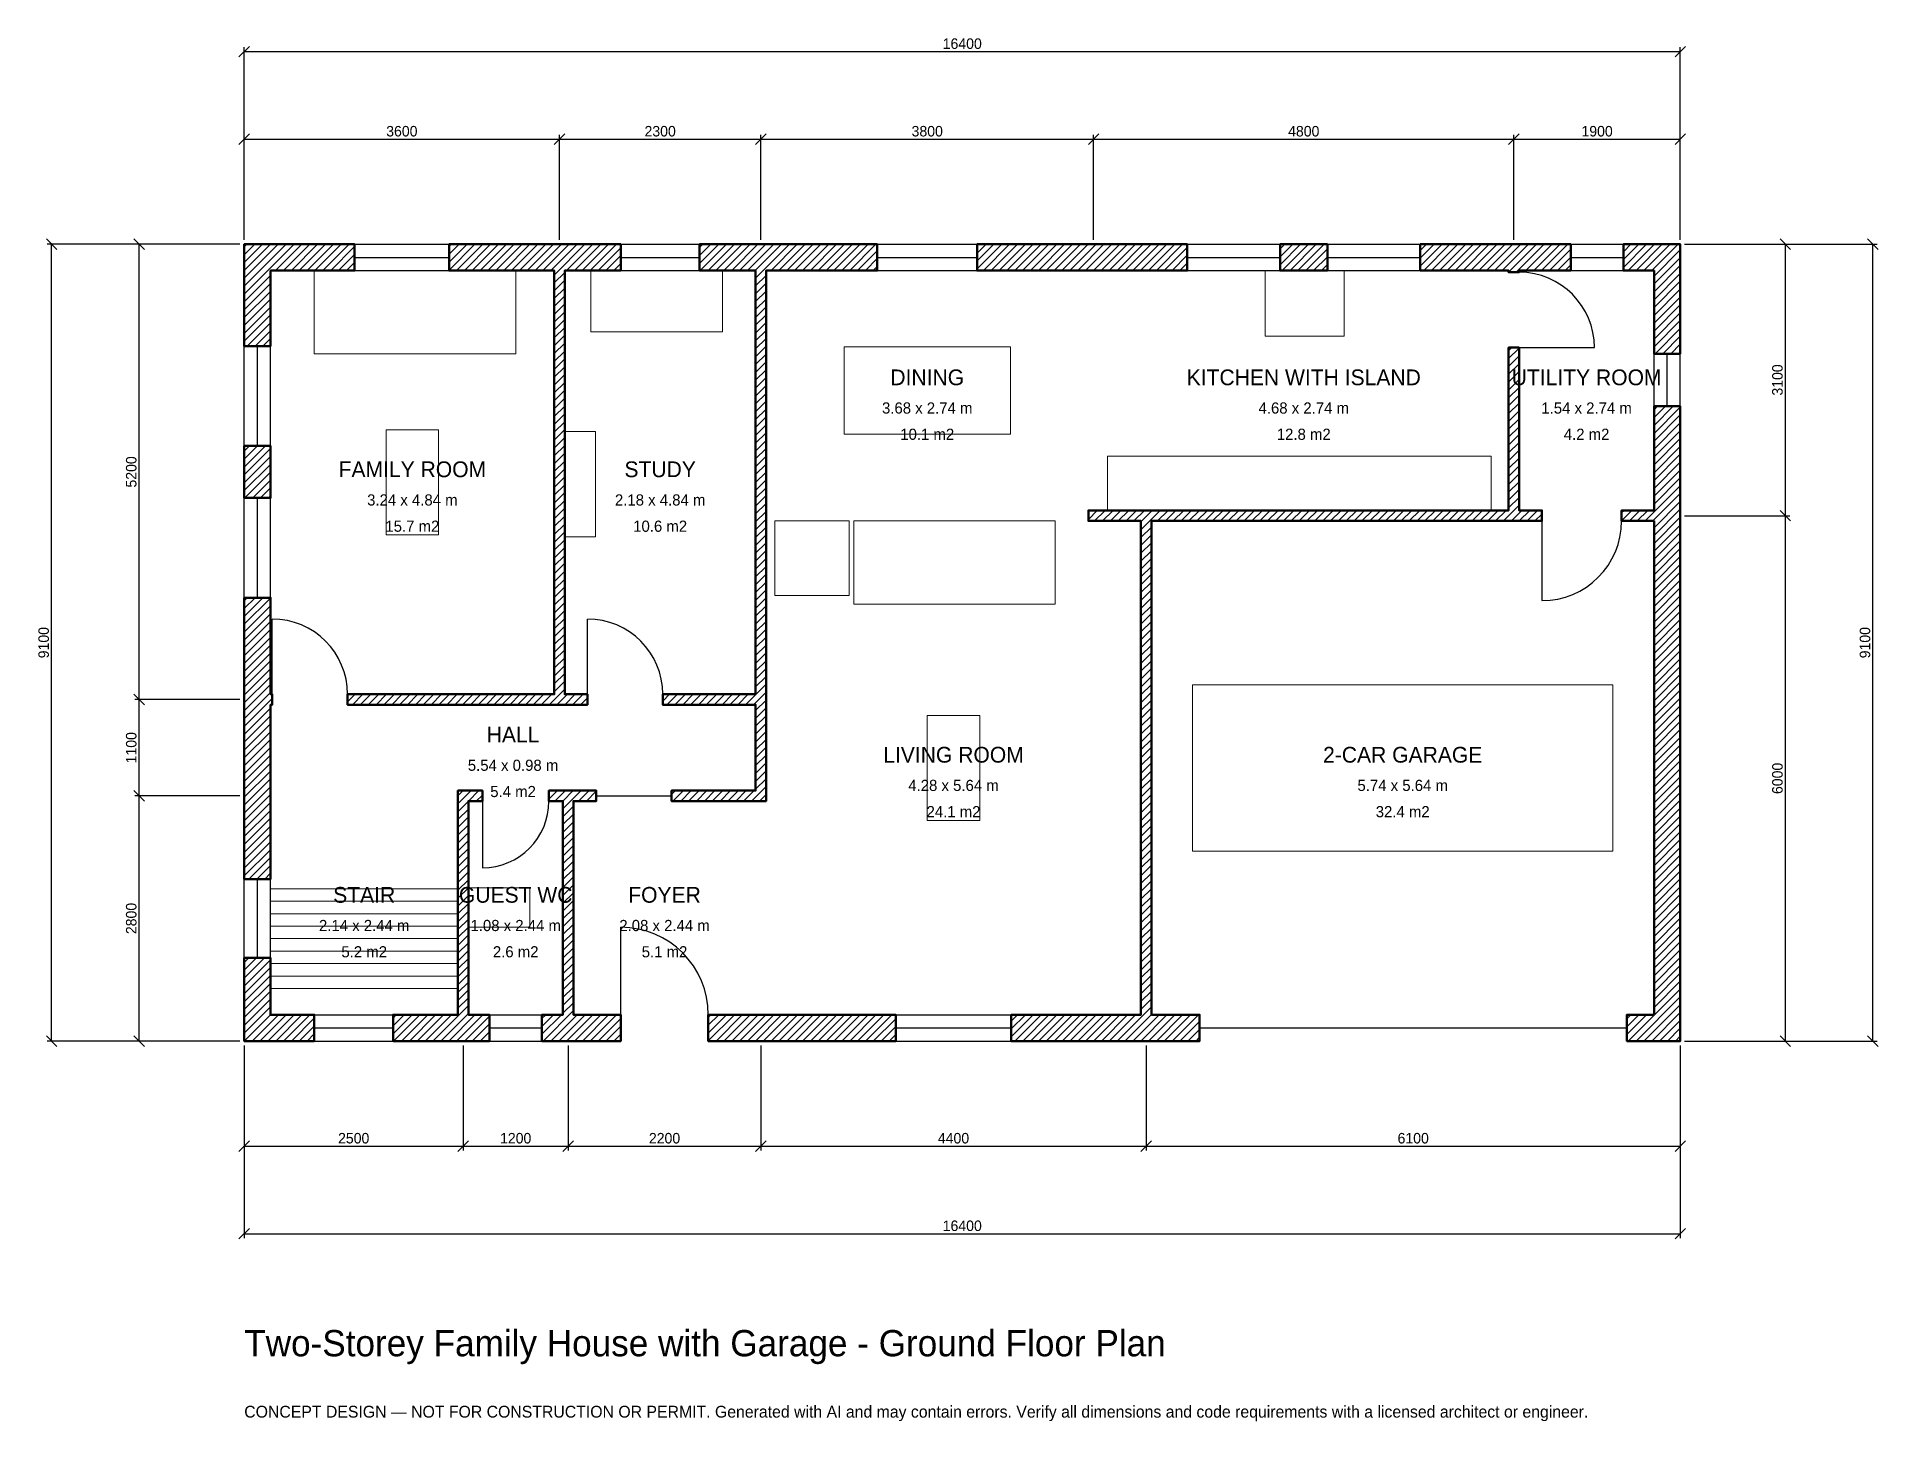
# Model space of a CAD drawing. Header units: millimetres. Extents: x -2369 to 18660, y -4341 to 11469.
import ezdxf
from ezdxf.enums import TextEntityAlignment as Align

# ---------------------------------------------------------------- set-up
doc = ezdxf.new("R2010")
doc.units = ezdxf.units.MM
doc.linetypes.add('DASHED', pattern=[1.524, 1.27, -0.254])
for name, color, linetype, lineweight in [('A-ANNO-DIMS', 1, 'Continuous', 13), ('A-ANNO-TEXT', 7, 'Continuous', 18), ('A-AREA-IDEN', 7, 'Continuous', 18), ('A-DOOR', 2, 'Continuous', 25), ('A-FLOR-FIXT', 9, 'Continuous', 13), ('A-FLOR-STRS', 3, 'Continuous', 18), ('A-FURN', 9, 'Continuous', 13), ('A-GLAZ', 4, 'Continuous', 25), ('A-WALL', 7, 'Continuous', 50), ('A-WALL-PATT', 8, 'Continuous', 13)]:
    doc.layers.add(name, color=color, linetype=linetype, lineweight=lineweight)
doc.dimstyles.new('PLAN', dxfattribs={"dimtxt": 120, "dimasz": 80, "dimexe": 50, "dimexo": 50, "dimgap": 30, "dimtad": 1, "dimdec": 0, "dimtsz": 60, "dimcen": 2.5, "dimclrd": 1, "dimclre": 1, "dimazin": 3, "dimtfac": 1, "dimtmove": 0, "dimatfit": 3})

msp = doc.modelspace()

# ---------------------------------------------------------------- hatches: boundary and pattern name
at = {"layer": 'A-WALL-PATT'}
h = msp.add_hatch(dxfattribs=at)
h.set_pattern_fill('ANSI31', color=8, scale=20)
h.paths.add_polyline_path([(3760, 0), (3760, -0.001), (3640, -0.001), (3640, 0), (3550, 0), (3400, 0), (3400, 300), (3550, 300), (3640, 300), (3640, 2740), (3480, 2740), (3480, 2860), (3640, 2860), (3760, 2860), (4020, 2860), (4020, 2740), (3760, 2740), (3760, 300), (3850, 300), (4300, 300), (4300, 0), (3850, 0), (3760, 0)])
h.paths.add_polyline_path([(2650, 0), (2560, 0), (2560, -0.001), (2440, -0.001), (2440, 0), (2350, 0), (1700, 0), (1700, 300), (2350, 300), (2440, 300), (2440, 2740), (2440, 2860), (2560, 2860), (2720, 2860), (2720, 2740), (2560, 2740), (2560, 300), (2650, 300), (2800, 300), (2800, 0), (2650, 0)])
h.paths.add_polyline_path([(300, 0), (300, -0.001), (0, -0.001), (0, -0.001), (0, 0), (-0.001, 0), (-0.001, 300), (0, 300), (0, 950), (300, 950), (300, 300), (800, 300), (800, 0), (300, 0)])
h.paths.add_polyline_path([(0, 2650), (0, 2950), (0, 3750), (0, 3840), (-0.001, 3840), (-0.001, 3960), (0, 3960), (0, 4050), (0, 5063.333), (300, 5063.333), (300, 4050), (300, 3960), (320, 3960), (320, 3840), (300, 3840), (300, 3750), (300, 2950), (300, 2650), (300, 1850), (0, 1850), (0, 2650)])
h.paths.add_polyline_path([(0, 6796.667), (300, 6796.667), (300, 6203.333), (0, 6203.333), (0, 6796.667)])
h.paths.add_polyline_path([(0, 8800), (-0.001, 8800), (-0.001, 9100), (0, 9100), (0, 9100.001), (0, 9100.001), (300, 9100.001), (300, 9100), (1260, 9100), (1260, 8800), (300, 8800), (300, 7936.667), (0, 7936.667), (0, 8800)])
h.paths.add_polyline_path([(3450, 9100), (3540, 9100), (3540, 9100.001), (3660, 9100.001), (3660, 9100), (3750, 9100), (4300, 9100), (4300, 8800), (3750, 8800), (3660, 8800), (3660, 3960), (3920, 3960), (3920, 3840), (3660, 3840), (3540, 3840), (1180, 3840), (1180, 3960), (3540, 3960), (3540, 8800), (3450, 8800), (2340, 8800), (2340, 9100), (3450, 9100)])
h.paths.add_polyline_path([(5750, 9100), (5840, 9100), (5840, 9100.001), (5960, 9100.001), (5960, 9100), (6050, 9100), (7230, 9100), (7230, 8800), (6050, 8800), (5960, 8800), (5960, 6060), (5960, 5940), (5960, 3960), (5960, 3840), (5960, 2860), (5960, 2740), (5840, 2740), (4880, 2740), (4880, 2860), (5840, 2860), (5840, 3840), (4780, 3840), (4780, 3960), (5840, 3960), (5840, 5940), (5840, 6060), (5840, 8800), (5750, 8800), (5200, 8800), (5200, 9100), (5750, 9100)])
h.paths.add_polyline_path([(9550, 9100), (9850, 9100), (10770, 9100), (10770, 8800), (9850, 8800), (9550, 8800), (8370, 8800), (8370, 9100), (9550, 9100)])
h.paths.add_polyline_path([(12370, 9100), (12370, 8800), (11830, 8800), (11830, 9100), (12370, 9100)])
h.paths.add_polyline_path([(14350, 9100), (14440, 9100), (14440, 9100.001), (14560, 9100.001), (14560, 9100), (14650, 9100), (15150, 9100), (15150, 8800), (14650, 8800), (14560, 8800), (14560, 8780), (14440, 8780), (14440, 8800), (14350, 8800), (13430, 8800), (13430, 9100), (14350, 9100)])
h.paths.add_polyline_path([(16100, 9100), (16100, 9100.001), (16400, 9100.001), (16400, 9100), (16400.001, 9100), (16400.001, 8800), (16400, 8800), (16400, 7850), (16100, 7850), (16100, 8800), (15750, 8800), (15750, 9100), (16100, 9100)])
h.paths.add_polyline_path([(16400, 6150), (16400, 6060), (16400.001, 6060), (16400.001, 5940), (16400, 5940), (16400, 5850), (16400, 300), (16400.001, 300), (16400.001, 0), (16400, 0), (16400, -0.001), (16100, -0.001), (16100, 0), (15790, 0), (15790, 300), (16100, 300), (16100, 5850), (16100, 5940), (15730, 5940), (15730, 6060), (16100, 6060), (16100, 6150), (16100, 7250), (16400, 7250), (16400, 6150)])
h.paths.add_polyline_path([(10450, 0), (10360, 0), (10360, -0.001), (10240, -0.001), (10240, 0), (10150, 0), (8760, 0), (8760, 300), (10150, 300), (10240, 300), (10240, 5940), (9640, 5940), (9640, 6060), (10240, 6060), (10360, 6060), (14440, 6060), (14440, 7920), (14560, 7920), (14560, 6060), (14820, 6060), (14820, 5940), (14560, 5940), (14440, 5940), (10360, 5940), (10360, 300), (10450, 300), (10910, 300), (10910, 0), (10450, 0)])
h.paths.add_polyline_path([(6050, 0), (5750, 0), (5300, 0), (5300, 300), (5750, 300), (6050, 300), (7440, 300), (7440, 0), (6050, 0)])

# ---------------------------------------------------------------- linework, layer by layer
at = {"layer": 'A-DOOR'}
for p, q in [((14560, 7920), (15420, 7920)), ((14820, 5940), (14820, 5030)), ((320, 3960), (320, 4820)), ((3920, 3960), (3920, 4820)), ((2720, 2740), (2720, 1980)), ((4020, 2800), (4880, 2800)), ((4300, 300), (4300, 1300))]:
    msp.add_line(p, q, dxfattribs=at)
at = {"layer": 'A-DOOR', "linetype": 'DASHED'}
msp.add_line((10910, 150), (15790, 150), dxfattribs=at)
at = {"layer": 'A-DOOR'}
for centre, radius, start, end in [((14560, 7920), 860, 0, 90), ((14820, 5940), 910, 270, 360), ((320, 3960), 860, 0, 90), ((3920, 3960), 860, 0, 90), ((2720, 2740), 760, 270, 360), ((4300, 300), 1000, 0, 90)]:
    msp.add_arc(centre, radius, start, end, dxfattribs=at)
at = {"layer": 'A-FLOR-FIXT'}
for points in [[(9860, 6060), (14240, 6060), (14240, 6680), (9860, 6680)], [(2560, 1300), (3260, 1300), (3260, 1750), (2560, 1750)]]:
    msp.add_lwpolyline(points, close=True, dxfattribs=at)
at = {"layer": 'A-FLOR-STRS'}
for p, q in [((300, 1740), (2440, 1740)), ((300, 1597.5), (2440, 1597.5)), ((300, 1455), (2440, 1455)), ((300, 1312.5), (2440, 1312.5)), ((300, 1170), (2440, 1170)), ((300, 1027.5), (2440, 1027.5)), ((300, 885), (2440, 885)), ((300, 742.5), (2440, 742.5)), ((300, 600), (2440, 600))]:
    msp.add_line(p, q, dxfattribs=at)
at = {"layer": 'A-FURN'}
for points in [[(800, 7850), (3100, 7850), (3100, 8800), (800, 8800)], [(3960, 8100), (5460, 8100), (5460, 8800), (3960, 8800)], [(11660, 8050), (12560, 8050), (12560, 8800), (11660, 8800)], [(6850, 6930), (8750, 6930), (8750, 7930), (6850, 7930)], [(1620, 5780), (2220, 5780), (2220, 6980), (1620, 6980)], [(3660, 5760), (4010, 5760), (4010, 6960), (3660, 6960)], [(6060, 5090), (6910, 5090), (6910, 5940), (6060, 5940)], [(6960, 4990), (9260, 4990), (9260, 5940), (6960, 5940)], [(10830, 2170), (15630, 2170), (15630, 4070), (10830, 4070)], [(7800, 2520), (8400, 2520), (8400, 3720), (7800, 3720)]]:
    msp.add_lwpolyline(points, close=True, dxfattribs=at)
at = {"layer": 'A-GLAZ'}
for p, q in [((1260, 9100), (2340, 9100)), ((4300, 9100), (5200, 9100)), ((7230, 9100), (8370, 9100)), ((10770, 9100), (11830, 9100)), ((12370, 9100), (13430, 9100)), ((15150, 9100), (15750, 9100)), ((1260, 8950), (2340, 8950)), ((4300, 8950), (5200, 8950)), ((7230, 8950), (8370, 8950)), ((10770, 8950), (11830, 8950)), ((12370, 8950), (13430, 8950)), ((15150, 8950), (15750, 8950)), ((1260, 8800), (2340, 8800)), ((4300, 8800), (5200, 8800)), ((7230, 8800), (8370, 8800)), ((10770, 8800), (11830, 8800)), ((12370, 8800), (13430, 8800)), ((15150, 8800), (15750, 8800)), ((0, 6796.667), (0, 7936.667)), ((150, 6796.667), (150, 7936.667)), ((300, 6796.667), (300, 7936.667)), ((16100, 7250), (16100, 7850)), ((16250, 7250), (16250, 7850)), ((16400, 7250), (16400, 7850)), ((0, 5063.333), (0, 6203.333)), ((150, 5063.333), (150, 6203.333)), ((300, 5063.333), (300, 6203.333)), ((0, 950), (0, 1850)), ((150, 950), (150, 1850)), ((300, 950), (300, 1850)), ((800, 300), (1700, 300)), ((2800, 300), (3400, 300)), ((7440, 300), (8760, 300)), ((800, 150), (1700, 150)), ((800, 0), (1700, 0)), ((2800, 150), (3400, 150)), ((2800, 0), (3400, 0)), ((7440, 150), (8760, 150)), ((7440, 0), (8760, 0))]:
    msp.add_line(p, q, dxfattribs=at)
at = {"layer": 'A-WALL'}
for points in [[(0, 8800), (-0.001, 8800), (-0.001, 9100), (0, 9100), (0, 9100.001), (0, 9100.001), (300, 9100.001), (300, 9100), (1260, 9100), (1260, 8800), (300, 8800), (300, 7936.667), (0, 7936.667), (0, 8800)], [(3450, 9100), (3540, 9100), (3540, 9100.001), (3660, 9100.001), (3660, 9100), (3750, 9100), (4300, 9100), (4300, 8800), (3750, 8800), (3660, 8800), (3660, 3960), (3920, 3960), (3920, 3840), (3660, 3840), (3540, 3840), (1180, 3840), (1180, 3960), (3540, 3960), (3540, 8800), (3450, 8800), (2340, 8800), (2340, 9100), (3450, 9100)], [(5750, 9100), (5840, 9100), (5840, 9100.001), (5960, 9100.001), (5960, 9100), (6050, 9100), (7230, 9100), (7230, 8800), (6050, 8800), (5960, 8800), (5960, 6060), (5960, 5940), (5960, 3960), (5960, 3840), (5960, 2860), (5960, 2740), (5840, 2740), (4880, 2740), (4880, 2860), (5840, 2860), (5840, 3840), (4780, 3840), (4780, 3960), (5840, 3960), (5840, 5940), (5840, 6060), (5840, 8800), (5750, 8800), (5200, 8800), (5200, 9100), (5750, 9100)], [(9550, 9100), (9850, 9100), (10770, 9100), (10770, 8800), (9850, 8800), (9550, 8800), (8370, 8800), (8370, 9100), (9550, 9100)], [(12370, 9100), (12370, 8800), (11830, 8800), (11830, 9100), (12370, 9100)], [(14350, 9100), (14440, 9100), (14440, 9100.001), (14560, 9100.001), (14560, 9100), (14650, 9100), (15150, 9100), (15150, 8800), (14650, 8800), (14560, 8800), (14560, 8780), (14440, 8780), (14440, 8800), (14350, 8800), (13430, 8800), (13430, 9100), (14350, 9100)], [(16100, 9100), (16100, 9100.001), (16400, 9100.001), (16400, 9100), (16400.001, 9100), (16400.001, 8800), (16400, 8800), (16400, 7850), (16100, 7850), (16100, 8800), (15750, 8800), (15750, 9100), (16100, 9100)], [(10450, 0), (10360, 0), (10360, -0.001), (10240, -0.001), (10240, 0), (10150, 0), (8760, 0), (8760, 300), (10150, 300), (10240, 300), (10240, 5940), (9640, 5940), (9640, 6060), (10240, 6060), (10360, 6060), (14440, 6060), (14440, 7920), (14560, 7920), (14560, 6060), (14820, 6060), (14820, 5940), (14560, 5940), (14440, 5940), (10360, 5940), (10360, 300), (10450, 300), (10910, 300), (10910, 0), (10450, 0)], [(16400, 6150), (16400, 6060), (16400.001, 6060), (16400.001, 5940), (16400, 5940), (16400, 5850), (16400, 300), (16400.001, 300), (16400.001, 0), (16400, 0), (16400, -0.001), (16100, -0.001), (16100, 0), (15790, 0), (15790, 300), (16100, 300), (16100, 5850), (16100, 5940), (15730, 5940), (15730, 6060), (16100, 6060), (16100, 6150), (16100, 7250), (16400, 7250), (16400, 6150)], [(0, 6796.667), (300, 6796.667), (300, 6203.333), (0, 6203.333), (0, 6796.667)], [(0, 2650), (0, 2950), (0, 3750), (0, 3840), (-0.001, 3840), (-0.001, 3960), (0, 3960), (0, 4050), (0, 5063.333), (300, 5063.333), (300, 4050), (300, 3960), (320, 3960), (320, 3840), (300, 3840), (300, 3750), (300, 2950), (300, 2650), (300, 1850), (0, 1850), (0, 2650)], [(2650, 0), (2560, 0), (2560, -0.001), (2440, -0.001), (2440, 0), (2350, 0), (1700, 0), (1700, 300), (2350, 300), (2440, 300), (2440, 2740), (2440, 2860), (2560, 2860), (2720, 2860), (2720, 2740), (2560, 2740), (2560, 300), (2650, 300), (2800, 300), (2800, 0), (2650, 0)], [(3760, 0), (3760, -0.001), (3640, -0.001), (3640, 0), (3550, 0), (3400, 0), (3400, 300), (3550, 300), (3640, 300), (3640, 2740), (3480, 2740), (3480, 2860), (3640, 2860), (3760, 2860), (4020, 2860), (4020, 2740), (3760, 2740), (3760, 300), (3850, 300), (4300, 300), (4300, 0), (3850, 0), (3760, 0)], [(300, 0), (300, -0.001), (0, -0.001), (0, -0.001), (0, 0), (-0.001, 0), (-0.001, 300), (0, 300), (0, 950), (300, 950), (300, 300), (800, 300), (800, 0), (300, 0)], [(6050, 0), (5750, 0), (5300, 0), (5300, 300), (5750, 300), (6050, 300), (7440, 300), (7440, 0), (6050, 0)]]:
    msp.add_lwpolyline(points, close=True, dxfattribs=at)

# ---------------------------------------------------------------- texts
at = {"layer": 'A-ANNO-TEXT'}
for s, height, p in [('Two-Storey Family House with Garage - Ground Floor Plan', 300, (0, -3600)), ('CONCEPT DESIGN — NOT FOR CONSTRUCTION OR PERMIT. Generated with AI and may contain errors. Verify all dimensions and code requirements with a licensed architect or engineer.', 135, (0, -4300))]:
    msp.add_text(s, height=height, dxfattribs=at).set_placement(p)
at = {"layer": 'A-AREA-IDEN'}
for s, height, p in [('DINING', 180, (7800, 7580)), ('KITCHEN WITH ISLAND', 180, (12100, 7580)), ('UTILITY ROOM', 180, (15330, 7580)), ('3.68 x 2.74 m', 127.5, (7800, 7230)), ('4.68 x 2.74 m', 127.5, (12100, 7230)), ('1.54 x 2.74 m', 127.5, (15330, 7230)), ('10.1 m2', 127.5, (7800, 6930)), ('12.8 m2', 127.5, (12100, 6930)), ('4.2 m2', 127.5, (15330, 6930)), ('FAMILY ROOM', 180, (1920, 6530)), ('STUDY', 180, (4750, 6530)), ('3.24 x 4.84 m', 127.5, (1920, 6180)), ('2.18 x 4.84 m', 127.5, (4750, 6180)), ('15.7 m2', 127.5, (1920, 5880)), ('10.6 m2', 127.5, (4750, 5880)), ('HALL', 180, (3070, 3500)), ('5.54 x 0.98 m', 127.5, (3070, 3150)), ('LIVING ROOM', 180, (8100, 3270)), ('2-CAR GARAGE', 180, (13230, 3270)), ('4.28 x 5.64 m', 127.5, (8100, 2920)), ('5.74 x 5.64 m', 127.5, (13230, 2920)), ('5.4 m2', 127.5, (3070, 2850)), ('24.1 m2', 127.5, (8100, 2620)), ('32.4 m2', 127.5, (13230, 2620)), ('STAIR', 180, (1370, 1670)), ('GUEST WC', 180, (3100, 1670)), ('FOYER', 180, (4800, 1670)), ('2.14 x 2.44 m', 127.5, (1370, 1320)), ('1.08 x 2.44 m', 127.5, (3100, 1320)), ('2.08 x 2.44 m', 127.5, (4800, 1320)), ('5.2 m2', 127.5, (1370, 1020)), ('2.6 m2', 127.5, (3100, 1020)), ('5.1 m2', 127.5, (4800, 1020))]:
    msp.add_text(s, height=height, dxfattribs=at).set_placement(p, align=Align.MIDDLE_CENTER)

# ---------------------------------------------------------------- dimensions: what is measured, and where the dimension line sits
at = {"layer": 'A-ANNO-DIMS'}
for base, p1, p2, text in [((0, 11300), (0, 9100), (16400, 9100), '16400'), ((0, 10300), (0, 9100), (3600, 9100), '3600'), ((3600, 10300), (3600, 9100), (5900, 9100), '2300'), ((5900, 10300), (5900, 9100), (9700, 9100), '3800'), ((9700, 10300), (9700, 9100), (14500, 9100), '4800'), ((14500, 10300), (14500, 9100), (16400, 9100), '1900'), ((0, -1200), (0, 0), (2500, 0), '2500'), ((0, -2200), (0, 0), (16400, 0), '16400'), ((2500, -1200), (2500, 0), (3700, 0), '1200'), ((3700, -1200), (3700, 0), (5900, 0), '2200'), ((5900, -1200), (5900, 0), (10300, 0), '4400'), ((10300, -1200), (10300, 0), (16400, 0), '6100')]:
    msp.add_linear_dim(base=base, p1=p1, p2=p2, text=text, dimstyle='PLAN', dxfattribs=at).render()
for base, p1, p2, text in [((-2200, 0), (0, 0), (0, 9100), '9100'), ((-1200, 3900), (0, 3900), (0, 9100), '5200'), ((17600, 6000), (16400, 6000), (16400, 9100), '3100'), ((18600, 0), (16400, 0), (16400, 9100), '9100'), ((17600, 0), (16400, 0), (16400, 6000), '6000'), ((-1200, 2800), (0, 2800), (0, 3900), '1100'), ((-1200, 0), (0, 0), (0, 2800), '2800')]:
    msp.add_linear_dim(base=base, p1=p1, p2=p2, angle=90, text=text, dimstyle='PLAN', dxfattribs=at).render()

doc.saveas('drawing.dxf')
